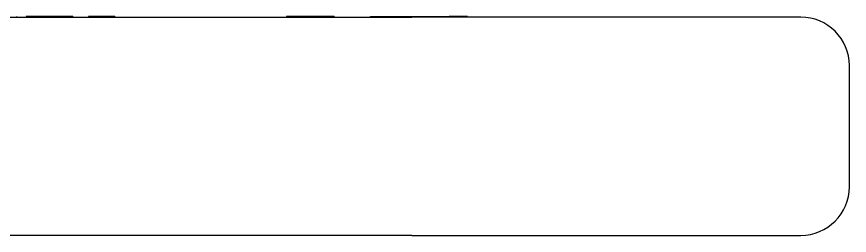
# Model space of a CAD drawing. Extents: x -2975 to 7327, y -1166 to 1029.
# Drawn here: x 5974.97 to 5992.1, y -91.15 to -86.64 of the extents above; entities that cross this region are included whole.
import ezdxf

# ---------------------------------------------------------------- set-up
doc = ezdxf.new("R2010")
doc.units = 0
doc.layers.add('legint', color=4, linetype='Continuous')
doc.layers.add('PLAMPING', color=5, linetype='Continuous')

# ---------------------------------------------------------------- blocks, each defined once
blk = doc.blocks.new('A$C60660C13')
at = {"layer": 'PLAMPING'}
for p, q in [((3038.204572588847, -216.9197535449402), (3092.896969874845, -216.9197535449402)), ((3084.763891487863, -216.9097535449428), (3084.763891487863, -216.9197535449402)), ((3085.422841151739, -216.9097544198085), (3084.956198771942, -216.9097544198085)), ((3084.95619917985, -216.9097535449428), (3084.95619917985, -216.9197535449402)), ((3085.917740901458, -216.9097544198085), (3085.422841151739, -216.9097544198085)), ((3085.422845814855, -216.9097535449428), (3085.422845814855, -216.9197535449402)), ((3085.917737641875, -216.9097535449428), (3085.917737641875, -216.9197535449402)), ((3086.590815623776, -216.9097544198085), (3086.244660457122, -216.9097544198085)), ((3086.244660717874, -216.9097535449428), (3086.244660717874, -216.9197535449402)), ((3086.590814564851, -216.9097535449428), (3086.590814564851, -216.9197535449402)), ((3086.783122256883, -216.9097535449428), (3086.590814564851, -216.9097535449428)), ((3086.783122256883, -216.9097535449428), (3086.783122256883, -216.9197535449402)), ((3090.317926778879, -216.9097535449428), (3090.317926778879, -216.9197535449402)), ((3090.782443126226, -216.9097544198085), (3090.317927440173, -216.9097544198085)), ((3091.255427440182, -216.9097544198085), (3090.782443126226, -216.9097544198085)), ((3090.78244500788, -216.9097535449428), (3090.78244500788, -216.9197535449402)), ((3091.255426778888, -216.9097535449428), (3091.255426778888, -216.9197535449402)), ((3091.297093471075, -216.9097544198085), (3091.255427440182, -216.9097544198085)), ((3091.297093445882, -216.9097535449428), (3091.297093445882, -216.9197535449402)), ((3092.044835754858, -216.9197535449402), (3092.044835754858, -216.9097535449428)), ((3092.044835754858, -216.9097535449428), (3092.047682710881, -216.9097535449428)), ((3092.047682710881, -216.9197535449402), (3092.047682710881, -216.9097535449428)), ((3092.047682710881, -216.9097535449428), (3093.66615755689, -216.9097535449428)), ((3100.896969874883, -216.9197535449402), (3092.896969874845, -216.9197535449402)), ((3094.040213568859, -216.9097535453293), (3093.66615755689, -216.9097535453293)), ((3093.66615755689, -216.9197535449402), (3093.66615755689, -216.9097535449428)), ((3094.04021356986, -216.9197535453268), (3094.04021356986, -216.9097535453293)), ((3101.89696987486, -220.4197535449484), (3101.89696987486, -217.9197535449393)), ((3092.896969874845, -221.4197535449475), (3038.204572588847, -221.4197535449475)), ((3092.896969874845, -221.4197535449475), (3100.896969874883, -221.4197535449475))]:
    blk.add_line(p, q, dxfattribs=at)
for centre, radius, start, end in [((3100.896969874883, -217.9197535449393), 1.000000000000003, 0, 90), ((3100.896969874883, -220.4197535449484), 0.9999999999999967, 270, 0)]:
    blk.add_arc(centre, radius, start, end, dxfattribs=at)

msp = doc.modelspace()

# ---------------------------------------------------------------- block references
at = {"layer": 'legint'}
msp.add_blockref('A$C60660C13', (2890.202033855679, 130.2686825707151), dxfattribs=at)

doc.saveas('drawing.dxf')
